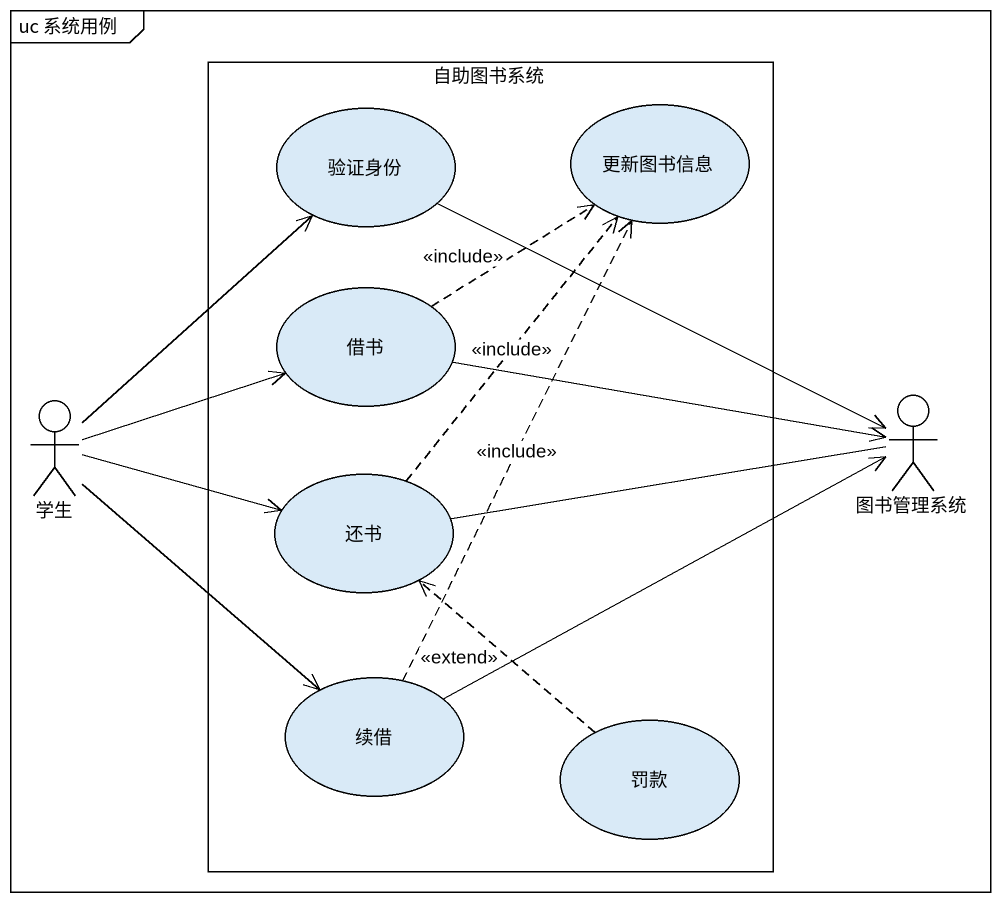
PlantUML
@startuml
mainframe uc 系统用例
rectangle 自助图书系统 {
  usecase 验证身份
  usecase 更新图书信息
  usecase 借书
  usecase 还书
  usecase 续借
  usecase 罚款
}
actor 学生
actor 图书管理系统
验证身份 -right-> 图书管理系统
借书 .up.> 更新图书信息 : <<include>>
借书 -right-> 图书管理系统
学生 -up-> 验证身份
学生 -right-> 借书
学生 -right-> 还书
学生 --> 续借
还书 .up.> 更新图书信息 : <<include>>
还书 -right- 图书管理系统
续借 .up.> 更新图书信息 : <<include>>
续借 -right-> 图书管理系统
罚款 .up.> 还书 : <<extend>>
@enduml
